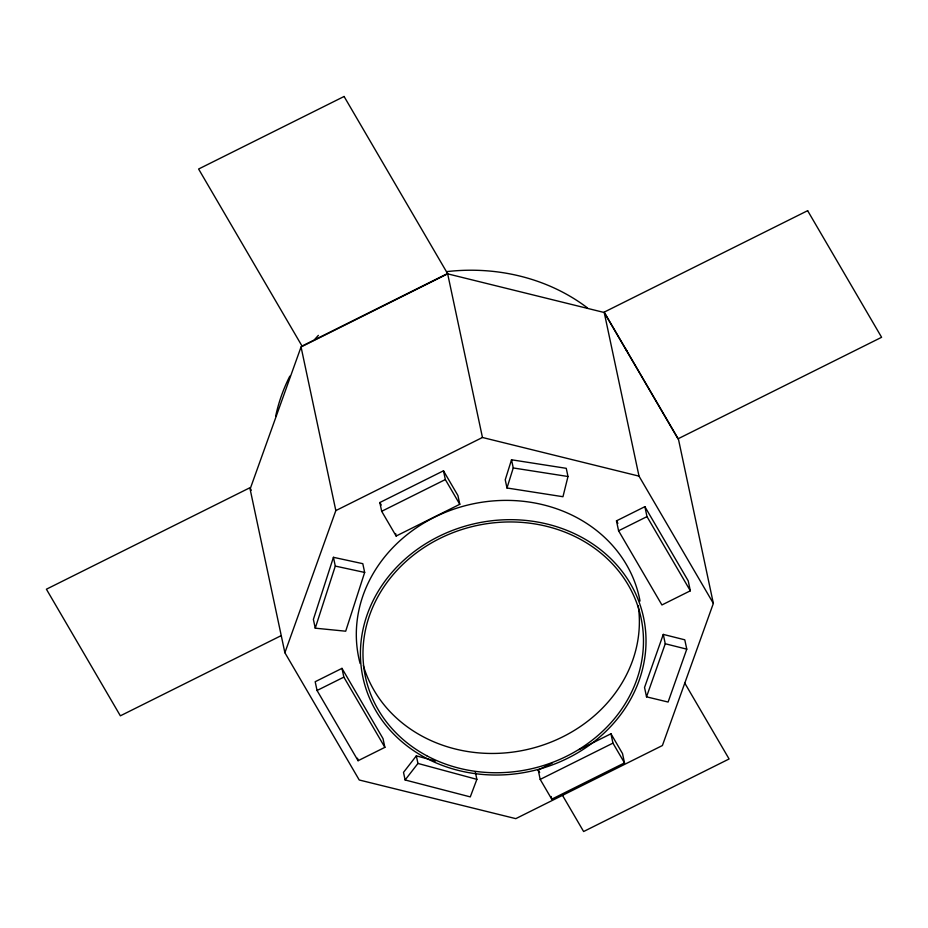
<?xml version="1.0" encoding="UTF-8"?>
<svg xmlns="http://www.w3.org/2000/svg" width="928" height="928" viewBox="0 0 928 928"><rect width="100%" height="100%" fill="white"/><g stroke="black" fill="none" stroke-linecap="round" stroke-linejoin="round"><path stroke-width="1.39" d="M567.994 476.505L562.96 496.724L506.978 487.989L505.238 479.799L511.514 459.778L566.254 468.327L567.994 476.505L513.254 467.956L511.514 459.778M506.978 487.989L513.254 467.956M333.43 557.31L313.386 619.405L315.242 628.175L345.692 631.202L364.669 572.437L362.802 563.679L333.43 557.31L335.298 566.08L315.242 628.175M663.276 634.404L644.542 687.474L646.526 696.835L668.102 702.044L686.778 649.159L684.783 639.81L663.276 634.404L665.26 643.754L646.526 696.835M301.055 346.956L250.108 489.079L284.884 652.72L359.24 779.996L515.794 818.647L662.406 745.532L713.354 603.409L678.577 439.779L604.221 312.504L447.667 273.853L301.055 346.956L335.832 510.597L284.884 652.72M475.252 771.76L476.876 779.358L470.287 796.897L405.118 779.972L403.506 772.374L416.336 755.856L435.51 761.03M405.118 779.972L417.948 763.442L416.336 755.856M335.832 510.597L482.456 437.482L639.009 476.134L713.354 603.409M379.83 502.535L443.48 470.798L457.922 495.529L459.789 504.298L396.14 536.036L381.686 511.305L379.83 502.535L381.269 505.018M381.686 511.305L445.336 479.567L443.48 470.798M281.045 635.703L120.362 715.824L46.4 589.21L249.852 487.768L251.302 490.251M616.47 520.852L644.879 506.676L688.216 580.858L690.328 590.8L661.919 604.963L618.582 530.781L616.47 520.852L617.909 523.322M341.98 668.357L315.184 681.72L317.051 690.49L358.08 760.716L384.876 747.353L383.009 738.595L341.98 668.357L343.847 677.127L384.876 747.353M618.582 530.781L646.99 516.618L644.879 506.676M317.051 690.49L343.847 677.127M579.049 749.685L610.96 733.781L622.514 753.559L624.498 762.909L551.754 799.182L540.2 779.404L538.217 770.043L552.253 763.048M540.2 779.404L612.944 743.131L610.96 733.781M335.298 566.08L364.669 572.437M665.26 643.754L686.778 649.159M417.948 763.442L476.876 779.358M646.99 516.618L690.328 590.8M684.667 682.915L729.095 758.976L583.619 831.523L562.496 795.366M612.944 743.131L624.498 762.909M445.336 479.567L459.789 504.298M538.217 770.043L539.655 772.525M604.221 312.504L639.009 476.134M447.667 273.853L482.456 437.482M551.186 796.514L551.754 799.182M395.606 533.53L396.14 536.036M357.547 758.211L358.08 760.716M360.11 663.485A143.48 126.916 -12 0 1 471.146 504.264A143.48 126.916 -12 0 1 640.03 601.042M638.209 605.729A140.917 124.654 -12 0 1 525.816 749.824A140.917 124.654 -12 0 1 363.358 665.573M446.6 271.637A189.474 167.052 -12.7 0 1 587.389 307.852M275.651 416.324A189.474 167.052 -12.7 0 1 289.826 376.142M314.522 339.648A189.474 167.052 -12.7 0 1 318.374 335.368M625.6 348.928A189.474 167.052 -12.7 0 1 627.119 351.329M344.091 96.477L198.604 169.024L302.041 346.074L447.528 273.528L344.091 96.477M807.638 210.679L604.186 312.133L678.148 438.747L881.6 337.293L807.638 210.679M426.729 755.74A140.917 124.654 -12 0 0 643.278 647.767A140.917 124.654 -12 0 0 439.663 538.542A140.917 124.654 -12 0 0 426.729 755.74M425.337 757.712A143.48 126.916 -12 0 0 645.818 647.767A143.48 126.916 -12 0 0 438.503 536.57A143.48 126.916 -12 0 0 425.337 757.712"/></g></svg>
